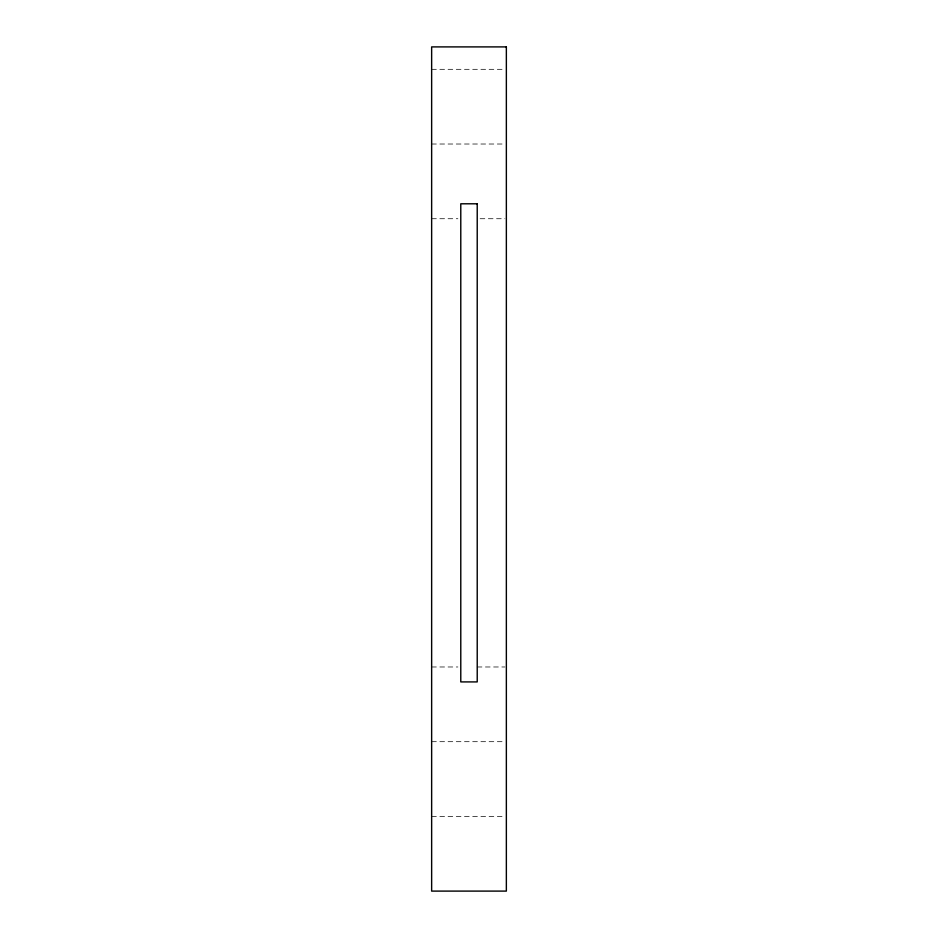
<?xml version="1.0" encoding="UTF-8"?>
<svg xmlns="http://www.w3.org/2000/svg" width="938" height="938" viewBox="0 0 938 938"><rect width="100%" height="100%" fill="white"/><g stroke="black" fill="none" stroke-linecap="round" stroke-linejoin="round"><path stroke-width="0.7" stroke-dasharray="4.69 3.52" d="M431.644 69.318L504.89 69.318M431.644 144.018L504.89 144.018M431.644 218.73L457.873 218.73M480.127 218.73L504.902 218.73M431.644 666.977L457.873 666.977M477.219 666.977L504.902 666.977M431.644 741.688L504.89 741.688M431.644 816.388L504.89 816.388"/><path stroke-width="1.41" d="M506.356 46.9L431.644 46.9L431.644 891.1L506.356 891.1L506.356 46.9M477.219 203.792L460.781 203.792L460.781 681.914L477.219 681.914L477.219 203.792"/></g></svg>
